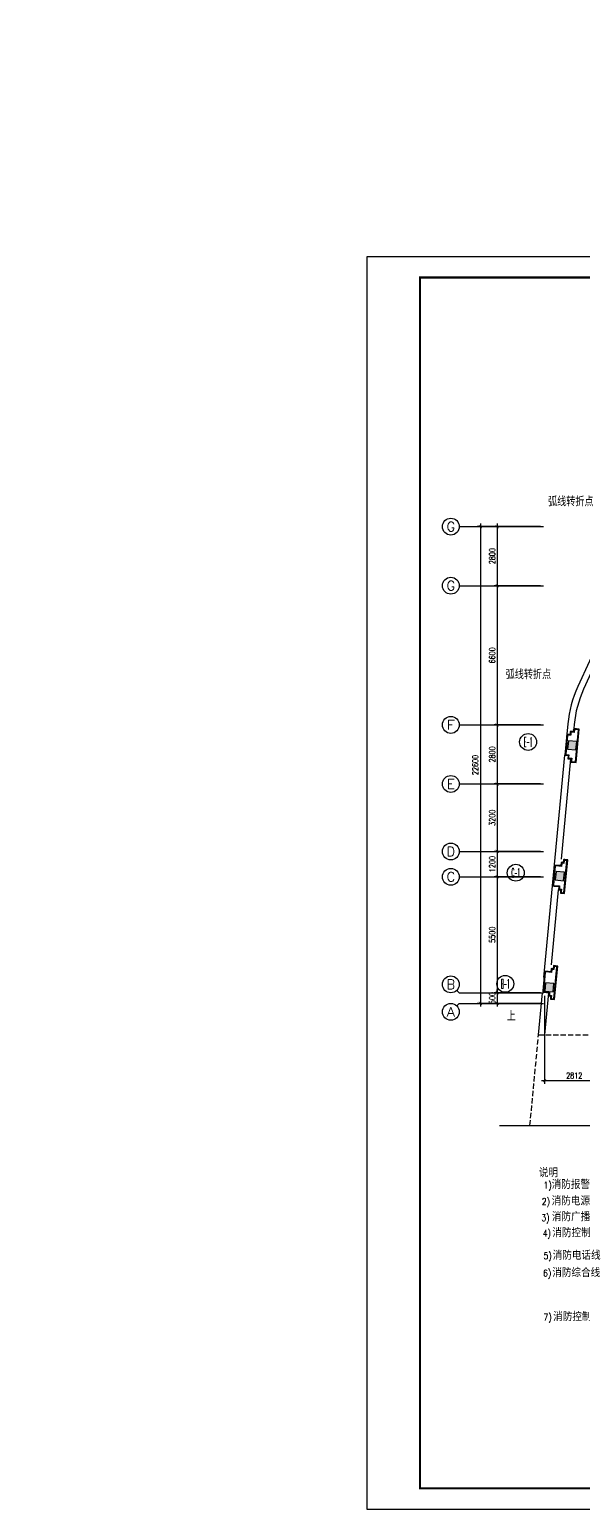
# Model space of a CAD drawing. Extents: x 0 to 121123, y -139549 to 0.
# Drawn here: x 0 to 26280, y -70155 to 0 of the extents above; entities that cross this region are included whole.
import ezdxf
from ezdxf.enums import TextEntityAlignment as Align

# ---------------------------------------------------------------- set-up
doc = ezdxf.new("R2010")
doc.units = 0
doc.header["$LTSCALE"] = 1000
doc.header["$MEASUREMENT"] = 0
for name, pattern in [('DASH', [0.35, 0.25, -0.1]), ('DASHDOT', [1, 0.5, -0.25, 0, -0.25]), ('DASHED', [0.75, 0.5, -0.25]), ('DASHED2', [0.375, 0.25, -0.125]), ('DIVIDE', [1.25, 0.5, -0.25, 0, -0.25, 0, -0.25]), ('DOTE', [2.42, 2, -0.2, 0.02, -0.2])]:
    doc.linetypes.add(name, pattern=pattern)
doc.layers.get('0').update_dxf_attribs({"linetype": 'CONTINUOUS'})
doc.layers.get('DEFPOINTS').update_dxf_attribs({"linetype": 'CONTINUOUS'})
for name, color, linetype in [('AXIS', 7, 'CONTINUOUS'), ('AXIS_TEXT', 7, 'CONTINUOUS'), ('DJ', 4, 'CONTINUOUS'), ('DJ1', 4, 'CONTINUOUS'), ('PUB_TITLE', 7, 'CONTINUOUS'), ('STAIR', 7, 'CONTINUOUS'), ('WALL', 7, 'CONTINUOUS'), ('XL3', 1, 'DIVIDE'), ('文字', 7, 'CONTINUOUS'), ('柱', 7, 'CONTINUOUS')]:
    doc.layers.add(name, color=color, linetype=linetype)
doc.styles.add('COMPLEX', font='COMPLEX.shx', dxfattribs={"width": 0.8})
doc.styles.add('DIM_FONT', font='romanc.shx', dxfattribs={"width": 0.8})
doc.styles.add('HTS', font='txt.shx', dxfattribs={"bigfont": 'HZTXT.SHX'})
doc.styles.add('HZ0', font='txt', dxfattribs={"width": 0.85, "bigfont": 'hztxt'})
doc.styles.add('HZTXT', font='txt.shx', dxfattribs={"width": 0.5, "bigfont": 'hztxt.shx'})
doc.styles.add('SMOOTHER', font='SIMPLEX', dxfattribs={"width": 0.75, "bigfont": 'CHINA.SHX'})
doc.styles.add('TITLE-M', font='romans', dxfattribs={"bigfont": 'CHINA.SHX'})
doc.dimstyles.new('S100', dxfattribs={"dimtxt": 280, "dimasz": 150, "dimexe": 150, "dimexo": 150, "dimgap": 100, "dimtad": 1, "dimdec": 0, "dimzin": 0, "dimdsep": 46, "dimtxsty": 'DIM_FONT', "dimblk": '_DIMX', "dimblk1": 'ARCHTICK', "dimblk2": 'ARCHTICK', "dimsah": 1, "dimcen": 0.09, "dimdle": 150, "dimclrt": 7, "dimadec": 0, "dimazin": 0, "dimtfac": 1, "dimtdec": 0, "dimtix": 1, "dimtmove": 2, "dimatfit": 3, "dimldrblk": 'ARCHTICK', "dimfxl": 0, "dimtolj": 1, "dimtzin": 0, "dimarcsym": 0})

# ---------------------------------------------------------------- blocks, each defined once
blk = doc.blocks.new('_ARCHTICK')
at = {"color": 0, "linetype": 'ByBlock', "const_width": 0.15}
blk.add_lwpolyline([(-0.5, -0.5), (0.5, 0.5)], dxfattribs=at)
blk = doc.blocks.new('*D12')
at = {"color": 0, "linetype": 'ByBlock'}
for p, q in [((21222, -30052), (21222, -52952)), ((24072, -30202), (21072, -30202)), ((24072, -52802), (21072, -52802))]:
    blk.add_line(p, q, dxfattribs=at)
at = {"layer": 'DEFPOINTS', "color": 0, "linetype": 'ByBlock'}
for p in [(24222, -30202), (21222, -52802), (24222, -52802)]:
    blk.add_point(p, dxfattribs=at)
at = {"color": 0, "linetype": 'ByBlock', "xscale": 150, "yscale": 150, "zscale": 150}
for p, rotation in [((21222, -30202), 90), ((21222, -52802), 270)]:
    blk.add_blockref('_ARCHTICK', p, dxfattribs=dict(at, rotation=rotation))
at = {"color": 7, "linetype": 'ByBlock', "insert": (20982, -41502), "char_height": 280, "attachment_point": 5, "rotation": 90, "style": 'DIM_FONT'}
blk.add_mtext('\\A1;22600', dxfattribs=at)
blk = doc.blocks.new('_DIMX')
blk.add_line((-150, 0), (150, 0))
at = {"const_width": 50}
blk.add_lwpolyline([(-70, -70), (70, 70)], dxfattribs=at)
blk = doc.blocks.new('*D13')
at = {"color": 0, "linetype": 'ByBlock'}
for p, q in [((24072, -46802), (21872, -46802)), ((22022, -46652), (22022, -52452)), ((24072, -52302), (21872, -52302))]:
    blk.add_line(p, q, dxfattribs=at)
at = {"layer": 'DEFPOINTS', "color": 0, "linetype": 'ByBlock'}
for p in [(24222, -46802), (22022, -52302), (24222, -52302)]:
    blk.add_point(p, dxfattribs=at)
at = {"color": 0, "linetype": 'ByBlock', "xscale": 150, "yscale": 150, "zscale": 150}
for p, rotation in [((22022, -46802), 90), ((22022, -52302), 270)]:
    blk.add_blockref('_ARCHTICK', p, dxfattribs=dict(at, rotation=rotation))
at = {"color": 7, "linetype": 'ByBlock', "insert": (21782, -49552), "char_height": 280, "attachment_point": 5, "rotation": 90, "style": 'DIM_FONT'}
blk.add_mtext('\\A1;5500', dxfattribs=at)
blk = doc.blocks.new('*D16')
at = {"color": 0, "linetype": 'ByBlock'}
for p, q in [((24072, -52302), (21872, -52302)), ((22022, -52302), (22022, -52152)), ((22022, -52302), (22022, -52802)), ((24072, -52802), (21872, -52802)), ((22022, -52802), (22022, -52952))]:
    blk.add_line(p, q, dxfattribs=at)
at = {"layer": 'DEFPOINTS', "color": 0, "linetype": 'ByBlock'}
for p in [(24222, -52302), (22022, -52802), (24222, -52802)]:
    blk.add_point(p, dxfattribs=at)
at = {"color": 0, "linetype": 'ByBlock', "xscale": 150, "yscale": 150, "zscale": 150}
for p, rotation in [((22022, -52302), 270), ((22022, -52802), 90)]:
    blk.add_blockref('_ARCHTICK', p, dxfattribs=dict(at, rotation=rotation))
at = {"color": 7, "linetype": 'ByBlock', "insert": (21782, -52552), "char_height": 280, "attachment_point": 5, "rotation": 90, "style": 'DIM_FONT'}
blk.add_mtext('\\A1;500', dxfattribs=at)
blk = doc.blocks.new('*D23')
at = {"color": 0, "linetype": 'ByBlock'}
for p, q in [((22022, -32852), (22022, -39752)), ((24072, -33002), (21872, -33002)), ((24072, -39602), (21872, -39602))]:
    blk.add_line(p, q, dxfattribs=at)
at = {"layer": 'DEFPOINTS', "color": 0, "linetype": 'ByBlock'}
for p in [(24222, -33002), (22022, -39602), (24222, -39602)]:
    blk.add_point(p, dxfattribs=at)
at = {"color": 0, "linetype": 'ByBlock', "xscale": 150, "yscale": 150, "zscale": 150}
for p, rotation in [((22022, -33002), 90), ((22022, -39602), 270)]:
    blk.add_blockref('_ARCHTICK', p, dxfattribs=dict(at, rotation=rotation))
at = {"color": 7, "linetype": 'ByBlock', "insert": (21782, -36302), "char_height": 280, "attachment_point": 5, "rotation": 90, "style": 'DIM_FONT'}
blk.add_mtext('\\A1;6600', dxfattribs=at)
blk = doc.blocks.new('*D24')
at = {"color": 0, "linetype": 'ByBlock'}
for p, q in [((22022, -45452), (22022, -46952)), ((24072, -45602), (21872, -45602)), ((24072, -46802), (21872, -46802))]:
    blk.add_line(p, q, dxfattribs=at)
at = {"layer": 'DEFPOINTS', "color": 0, "linetype": 'ByBlock'}
for p in [(24222, -45602), (22022, -46802), (24222, -46802)]:
    blk.add_point(p, dxfattribs=at)
at = {"color": 0, "linetype": 'ByBlock', "xscale": 150, "yscale": 150, "zscale": 150}
for p, rotation in [((22022, -45602), 90), ((22022, -46802), 270)]:
    blk.add_blockref('_ARCHTICK', p, dxfattribs=dict(at, rotation=rotation))
at = {"color": 7, "linetype": 'ByBlock', "insert": (21782, -46202), "char_height": 280, "attachment_point": 5, "rotation": 90, "style": 'DIM_FONT'}
blk.add_mtext('\\A1;1200', dxfattribs=at)
blk = doc.blocks.new('*D25')
at = {"color": 0, "linetype": 'ByBlock'}
for p, q in [((24072, -42402), (21872, -42402)), ((22022, -42252), (22022, -45752)), ((24072, -45602), (21872, -45602))]:
    blk.add_line(p, q, dxfattribs=at)
at = {"layer": 'DEFPOINTS', "color": 0, "linetype": 'ByBlock'}
for p in [(24222, -42402), (22022, -45602), (24222, -45602)]:
    blk.add_point(p, dxfattribs=at)
at = {"color": 0, "linetype": 'ByBlock', "xscale": 150, "yscale": 150, "zscale": 150}
for p, rotation in [((22022, -42402), 90), ((22022, -45602), 270)]:
    blk.add_blockref('_ARCHTICK', p, dxfattribs=dict(at, rotation=rotation))
at = {"color": 7, "linetype": 'ByBlock', "insert": (21782, -44002), "char_height": 280, "attachment_point": 5, "rotation": 90, "style": 'DIM_FONT'}
blk.add_mtext('\\A1;3200', dxfattribs=at)
blk = doc.blocks.new('*D26')
at = {"color": 0, "linetype": 'ByBlock'}
for p, q in [((24072, -39602), (21872, -39602)), ((22022, -39452), (22022, -42552)), ((24072, -42402), (21872, -42402))]:
    blk.add_line(p, q, dxfattribs=at)
at = {"layer": 'DEFPOINTS', "color": 0, "linetype": 'ByBlock'}
for p in [(24222, -39602), (22022, -42402), (24222, -42402)]:
    blk.add_point(p, dxfattribs=at)
at = {"color": 0, "linetype": 'ByBlock', "xscale": 150, "yscale": 150, "zscale": 150}
for p, rotation in [((22022, -39602), 90), ((22022, -42402), 270)]:
    blk.add_blockref('_ARCHTICK', p, dxfattribs=dict(at, rotation=rotation))
at = {"color": 7, "linetype": 'ByBlock', "insert": (21782, -41002), "char_height": 280, "attachment_point": 5, "rotation": 90, "style": 'DIM_FONT'}
blk.add_mtext('\\A1;2800', dxfattribs=at)
blk = doc.blocks.new('_AXISO')
blk.add_circle((0, 0), 0.5)
at = {"layer": 'AXIS_TEXT', "style": 'COMPLEX', "width": 1.041667}
blk.add_attdef('A', text='', height=0.56, dxfattribs=at).set_placement((-0.25, -0.28), (0.25, -0.28), align=Align.FIT)
blk = doc.blocks.new('_AXISO2')
blk.add_line((0.354, 0.146), (0.5, 0))
blk.add_circle((0, 0.5), 0.5)
at = {"layer": 'AXIS_TEXT', "style": 'COMPLEX', "width": 1.041667}
blk.add_attdef('A', text='', height=0.56, dxfattribs=at).set_placement((-0.25, 0.22), (0.25, 0.22), align=Align.FIT)
blk = doc.blocks.new('_AXISO1')
blk.add_line((0.354, -0.146), (0.5, 0))
blk.add_circle((0, -0.5), 0.5)
at = {"layer": 'AXIS_TEXT', "style": 'COMPLEX', "width": 1.041667}
blk.add_attdef('A', text='', height=0.56, dxfattribs=at).set_placement((-0.25, -0.78), (0.25, -0.78), align=Align.FIT)
blk = doc.blocks.new('*D40')
at = {"color": 0, "linetype": 'ByBlock'}
for p, q in [((22022, -30052), (22022, -33152)), ((22522, -30202), (21872, -30202)), ((22522, -33002), (21872, -33002))]:
    blk.add_line(p, q, dxfattribs=at)
at = {"layer": 'DEFPOINTS', "color": 0, "linetype": 'ByBlock'}
for p in [(22672, -30202), (22022, -33002), (22672, -33002)]:
    blk.add_point(p, dxfattribs=at)
at = {"color": 0, "linetype": 'ByBlock', "xscale": 150, "yscale": 150, "zscale": 150}
for p, rotation in [((22022, -30202), 90), ((22022, -33002), 270)]:
    blk.add_blockref('_ARCHTICK', p, dxfattribs=dict(at, rotation=rotation))
at = {"color": 7, "linetype": 'ByBlock', "insert": (21782, -31602), "char_height": 280, "attachment_point": 5, "rotation": 90, "style": 'DIM_FONT'}
blk.add_mtext('\\A1;2800', dxfattribs=at)
blk = doc.blocks.new('*D66')
at = {"color": 0, "linetype": 'ByBlock'}
for p, q in [((24269, -52452), (24269, -56618)), ((27081, -52457), (27081, -56618)), ((27231, -56468), (24119, -56468))]:
    blk.add_line(p, q, dxfattribs=at)
at = {"layer": 'DEFPOINTS', "color": 0, "linetype": 'ByBlock'}
for p in [(24269, -52302), (27081, -52307), (24269, -56468)]:
    blk.add_point(p, dxfattribs=at)
at = {"color": 0, "linetype": 'ByBlock', "xscale": 150, "yscale": 150, "zscale": 150, "rotation": 180}
blk.add_blockref('_ARCHTICK', (24269, -56468), dxfattribs=at)
at = {"color": 0, "linetype": 'ByBlock', "xscale": 150, "yscale": 150, "zscale": 150}
blk.add_blockref('_ARCHTICK', (27081, -56468), dxfattribs=at)
at = {"color": 7, "linetype": 'ByBlock', "insert": (25675, -56228), "char_height": 280, "attachment_point": 5, "style": 'DIM_FONT'}
blk.add_mtext('\\A1;2812', dxfattribs=at)
blk = doc.blocks.new('A4')
at = {"layer": 'DJ', "linetype": 'Continuous'}
blk.add_line((1349, -817), (1349, -1059), dxfattribs=at)
at = {"layer": 'DJ'}
for points in [[(1112, -674), (1112, -1263), (1620, -1263), (1620, -674)], [(1189, -762), (1189, -1180), (1542, -1180), (1542, -762)]]:
    blk.add_lwpolyline(points, close=True, dxfattribs=at)
at = {"layer": 'DJ', "linetype": 'Continuous', "const_width": 64.2}
blk.add_lwpolyline([(1317, -1059, 1), (1381, -1059, 1)], format="xyb", close=True, dxfattribs=at)
blk = doc.blocks.new('C1004')
at = {"layer": 'DJ1'}
blk.add_blockref('A4', (-831, 95), dxfattribs=at)
blk = doc.blocks.new('GD45')
for p, q in [((3.1, 0.2), (-2.9, 0.2)), ((3.1, 0), (-2.9, 0)), ((-1.6, 0), (-1.6, -2.2)), ((1.7, 0), (1.7, -2.2))]:
    blk.add_line(p, q)
for radius in [3, 2.8]:
    blk.add_arc((0.1, 0), radius, 0.0566, 179.9434)
blk = doc.blocks.new('A5')
at = {"layer": 'DJ'}
for p, q in [((464, -404), (464, -943)), ((1003, -404), (464, -404)), ((464, -943), (1003, -943)), ((1003, -943), (1003, -404))]:
    blk.add_line(p, q, dxfattribs=at)
at = {"layer": 'DJ', "const_width": 135}
blk.add_lwpolyline([(659, -662, 1), (794, -662, 1)], format="xyb", close=True, dxfattribs=at)
at = {"layer": 'DJ'}
blk.add_circle((724, -666), 135, dxfattribs=at)
blk = doc.blocks.new('C1005')
at = {"layer": 'DJ1'}
blk.add_blockref('A5', (-281, -105), dxfattribs=at)
blk = doc.blocks.new('D4')
at = {"layer": 'DJ1', "color": 4}
for p, q in [((18077, -4474), (20116, -4474)), ((26351, -4505), (28391, -4505)), ((18068, -5244), (20108, -5244)), ((26351, -5318), (28391, -5318)), ((18077, -6125), (20116, -6125)), ((26351, -6155), (28391, -6155)), ((18068, -6967), (20108, -6967)), ((26354, -6929), (28393, -6929)), ((18065, -7772), (20104, -7772)), ((26351, -7766), (28391, -7766)), ((18072, -8603), (20111, -8603)), ((26351, -8631), (28391, -8631)), ((18051, -9501), (20167, -9501)), ((26351, -9398), (28391, -9398)), ((18098, -10417), (20137, -10417)), ((26351, -10083), (28391, -10083)), ((17512, -11217), (17512, -11331)), ((17512, -11217), (17767, -11217)), ((17767, -11217), (17767, -11331)), ((17512, -11331), (17381, -11418)), ((17381, -11418), (17895, -11418)), ((17767, -11331), (17512, -11331)), ((17895, -11418), (17767, -11331)), ((18100, -11295), (20103, -11295)), ((17419, -12426), (17419, -12101)), ((17419, -12101), (17875, -12101)), ((17419, -12426), (17875, -12426)), ((17532, -12260), (17423, -12332)), ((17423, -12332), (17851, -12332)), ((17532, -12165), (17532, -12260)), ((17532, -12165), (17745, -12165)), ((17745, -12260), (17532, -12260)), ((17745, -12165), (17745, -12260)), ((17851, -12332), (17745, -12260)), ((17875, -12101), (17875, -12426)), ((18091, -12272), (20093, -12272)), ((17836, -13330), (17343, -13083)), ((17343, -13330), (17836, -13083)), ((17343, -13330), (17343, -13083)), ((17343, -13083), (17836, -13083)), ((17836, -13083), (17836, -13330)), ((18114, -13218), (20117, -13218)), ((17836, -13330), (17343, -13330)), ((18121, -14192), (20161, -14192)), ((18147, -15149), (20187, -15149)), ((18088, -16177), (20127, -16177)), ((18088, -17140), (20127, -17140))]:
    blk.add_line(p, q, dxfattribs=at)
at = {"layer": 'DJ1', "linetype": 'Continuous'}
for p, q in [((17665, -5997), (17665, -6150)), ((17582, -10531), (17721, -10267)), ((17707, -10281), (17623, -10350)), ((17721, -10267), (17707, -10392))]:
    blk.add_line(p, q, dxfattribs=at)
at = {"layer": 'DJ1'}
for p, q in [((26014, -7618), (25263, -7618)), ((25263, -7618), (25263, -8025)), ((26014, -8025), (26014, -7618)), ((25263, -8025), (26014, -8025)), ((25263, -8462), (25263, -8869)), ((26014, -8462), (25263, -8462)), ((25263, -8869), (26014, -8869)), ((26014, -8869), (26014, -8462)), ((25203, -9145), (25203, -9530)), ((26081, -9145), (25203, -9145)), ((25203, -9530), (26081, -9530)), ((26081, -9530), (26081, -9145)), ((25223, -9887), (25223, -10294)), ((26101, -9887), (25223, -9887)), ((25223, -10294), (26101, -10294)), ((26101, -10294), (26101, -9887)), ((17462, -14156), (17359, -14409)), ((17359, -14409), (17731, -14409)), ((17366, -14220), (17436, -14220)), ((17618, -14156), (17462, -14156)), ((17731, -14409), (17618, -14156)), ((17647, -14220), (17716, -14220))]:
    blk.add_line(p, q, dxfattribs=at)
at = {"layer": 'DJ1', "color": 1}
blk.add_line((25767, -11221), (28607, -11221), dxfattribs=at)
at = {"layer": 'DJ1', "color": 4, "linetype": 'DASHED2'}
blk.add_line((25780, -12129), (28719, -12129), dxfattribs=at)
at = {"layer": 'DJ1', "color": 1, "linetype": 'DASHED'}
blk.add_line((25780, -13161), (28719, -13161), dxfattribs=at)
at = {"layer": 'DJ1', "color": 1, "linetype": 'DIVIDE'}
blk.add_line((25834, -14070), (28772, -14070), dxfattribs=at)
at = {"layer": 'DJ1', "color": 1, "linetype": 'DASHDOT'}
blk.add_line((25834, -15108), (28772, -15108), dxfattribs=at)
at = {"layer": 'DJ1', "color": 4, "linetype": 'DOTE'}
blk.add_line((25829, -16065), (28768, -16065), dxfattribs=at)
at = {"layer": 'DJ1'}
for points in [[(17449, -4279), (17449, -4651), (17770, -4651), (17770, -4279)], [(25349, -4263), (25349, -4635), (25703, -4635), (25703, -4263)], [(17450, -5026), (17450, -5398), (17771, -5398), (17771, -5026)], [(17497, -5086), (17497, -5350), (17720, -5350), (17720, -5086)], [(25364, -5074), (25364, -5447), (25749, -5447), (25749, -5074)], [(17508, -5936), (17508, -6308), (17830, -6308), (17830, -5936)], [(25364, -5962), (25364, -6334), (25686, -6334), (25686, -5962)], [(25381, -6745), (25381, -7117), (25703, -7117), (25703, -6745)]]:
    blk.add_lwpolyline(points, close=True, dxfattribs=at)
at = {"layer": 'DJ1', "linetype": 'Continuous'}
for points in [[(17667, -4369), (17545, -4456), (17672, -4509), (17545, -4598)], [(17668, -5115), (17546, -5202), (17673, -5255), (17546, -5345)]]:
    blk.add_lwpolyline(points, dxfattribs=at)
at = {"layer": 'DJ1', "linetype": 'Continuous', "const_width": 40.6}
blk.add_lwpolyline([(17645, -6150, 1), (17685, -6150, 1)], format="xyb", close=True, dxfattribs=at)
at = {"layer": 'DJ1', "color": 4, "const_width": 94.5}
blk.add_lwpolyline([(17514, -15194, 1), (17608, -15194, 1)], format="xyb", close=True, dxfattribs=at)
at = {"layer": 'DJ1', "linetype": 'Continuous'}
for centre, radius in [((17643, -9545), 196), ((17674, -10398), 196), ((17471, -16306), 210), ((17471, -17190), 210)]:
    blk.add_circle(centre, radius, dxfattribs=at)
at = {"layer": 'DJ1', "color": 4}
blk.add_circle((17562, -15193), 189, dxfattribs=at)
at = {"layer": 'DJ1'}
for centre, radius, start, end in [((17541, -14140), 193, 335.38741, 204.61259), ((17435, -14226), 0, 270, 0)]:
    blk.add_arc(centre, radius, start, end, dxfattribs=at)
at = {"xscale": 0.63236187, "yscale": 0.63236187, "zscale": 0.63236187}
for name, p in [('C1004', (17323, -6394)), ('C1005', (17360, -7278))]:
    blk.add_blockref(name, p, dxfattribs=at)
at = {"layer": 'DJ1', "xscale": 68.185809828864, "yscale": 68.185809828864, "zscale": 68.185809828864}
blk.add_blockref('GD45', (17625, -8533), dxfattribs=at)
at = {"layer": 'DJ1', "color": 4, "style": 'HZ0'}
for s, height, p in [('说明', 379.4, (1947, -3744)), ('图例', 379.4, (17494, -3768)), ('消防报警线为                             ', 379.42, (2554, -4299)), ('智能式感烟探测器', 379.4, (20458, -4589)), ('消防电源线为                             ', 379.42, (2554, -5081)), ('监测模块(接探测器)', 379.4, (28667, -4681)), ('消防广播线为                                 ', 379.42, (2563, -5829)), ('普通式感烟探测器', 379.4, (20435, -5406)), ('监测模块(接破玻按钮)', 379.42, (28635, -5463)), ('消防控制线 : 每台消防风机为                               ', 379.42, (2586, -6587)), ('智能式感温探测器', 379.4, (20458, -6250)), ('监测模块', 379.4, (28667, -6331)), ('每台消防泵为                               ', 379.42, (4964, -7297)), ('普通式感温探测器', 379.4, (20435, -7047)), ('控制模块', 379.4, (28667, -7075)), ('消防电话线                               ', 379.42, (2603, -7660)), ('每台消防电话为                               ', 379.42, (5003, -8119)), ('破玻按钮,', 379.4, (20468, -7902)), ('装高       .', 379.4, (22232, -7882)), ('消防水泵控制柜', 379.4, (28667, -7940)), ('消防综合线                               ', 379.42, (2582, -8482)), ('警铃,', 379.4, (20459, -8693)), ('装高       .', 379.4, (21437, -8662)), ('消喷水泵控制柜', 379.4, (28667, -8723)), ('消防警铃线加                                 ', 379.42, (4973, -9056)), ('消防破玻按钮线为                             ', 379.42, (7385, -9040)), ('气体灭火控制箱', 379.4, (28667, -9441)), ('消防电话插孔为                               ', 379.42, (4931, -9786)), ('水流指示器', 379.4, (20473, -9610)), ('电梯控制柜', 379.4, (28667, -10208)), ('消防控制线为线槽明敷 ,其它各管线均为金属管明敷在天花内。                              ', 379.42, (2625, -10567)), ('微动开关', 379.4, (20496, -10510)), ('扬声器,装高为吊顶下.', 379.42, (20401, -11472)), ('消防报警线', 379.4, (28911, -11382)), ('消防电源线', 379.4, (28911, -12251)), ('壁装扬声器,装高为      .', 379.42, (20445, -12449)), ('接线箱,装高为         .', 379.42, (20377, -13334)), ('消防控制线', 379.4, (28948, -13306)), ('消防电话,', 379.4, (20443, -14308)), ('装高     .', 379.4, (22086, -14295)), ('消防电话线', 379.4, (28929, -14214)), ('消防电话插孔 ', 379.4, (20527, -15304)), ('装高      .', 379.4, (22770, -15290)), ('消防广播线', 379.4, (28929, -15253)), ('防火排烟阀', 379.4, (20443, -16350)), ('消防综合线', 379.4, (28892, -16257)), ('加压送风阀', 379.4, (20443, -17313))]:
    blk.add_text(s, height=height, dxfattribs=at).set_placement(p)
at = {"layer": 'DJ1', "color": 4, "style": 'HZ0', "width": 0.85}
for s, height, p in [('8)', 316.2, (17050, -3755)), ('1)', 316.2, (2165, -4283)), ('ZR-RVS-(2x1.5)MT20/WE', 316.18, (5231, -4282)), ('2)', 316.2, (2084, -5065)), ('ZR-BVV-(2x1.5)MT20/WE', 316.18, (5218, -5071)), ('3)', 316.2, (2066, -5831)), (' ZR-RVS-(2x2.5)MT20/WE.', 316.18, (5115, -5788)), ('4)', 316.2, (2128, -6566)), (' NH-KVV-(7x1.5)MR/WE', 316.18, (8131, -6582)), (' NH-KVV-(7x1.5)MR/WE', 316.18, (7686, -7292)), ('5)', 316.2, (2168, -7632)), (' ZR-RVVP-(2x1.5)MT20/WE', 316.18, (7820, -8044)), ('1.5M', 316.2, (23172, -7844)), ('6)', 316.2, (2147, -8454)), ('2.2M', 316.2, (22309, -8612)), ('ZR-BVV-(4x1.5)MT20/WE.', 316.18, (10182, -8993)), (' ZR-RVVP-(2x1.5)MT20/WE', 316.18, (7684, -9720)), ('7)', 316.2, (2168, -10546)), ('2.2M', 316.2, (23790, -12368)), ('H=1.5M', 316.2, (23047, -13259)), ('1.5M', 316.2, (22993, -14241)), ('1.5M', 316.2, (23487, -15237))]:
    blk.add_text(s, height=height, dxfattribs=at).set_placement(p)
at = {"layer": 'DJ1', "style": 'SMOOTHER'}
for s, height, width, p in [('M1', 212.7, 0.85, (25393, -4542)), ('M2', 212.7, 0.75, (25405, -5354)), ('M', 213, 0.85, (25471, -6241)), ('C', 213, 0.85, (25485, -7018))]:
    blk.add_text(s, height=height, dxfattribs=dict(at, width=width)).set_placement(p)
at = {"layer": 'DJ1', "width": 0.85}
for s, height, style, p in [(' XB', 209.2, 'TITLE-M', (25561, -7936)), (' PB', 209.2, 'TITLE-M', (25561, -8780)), ('F', 190, 'TITLE-M', (17667, -9666)), ('CO2', 209.2, 'TITLE-M', (25628, -9430)), ('DT', 209.2, 'HTS', (25669, -10167)), ('HF', 173.5, 'TITLE-M', (17502, -16393)), ('YF', 173.5, 'TITLE-M', (17502, -17278))]:
    blk.add_text(s, height=height, dxfattribs=dict(at, style=style)).set_placement(p, align=Align.CENTER)

msp = doc.modelspace()

# ---------------------------------------------------------------- hatches: boundary and pattern name
at = {"layer": '柱'}
h = msp.add_hatch(color=256, dxfattribs=at)
h.paths.add_polyline_path([(25529.1, -34111.2), (25927.3, -34148.8), (25964.9, -33750.6), (25566.7, -33713)])
h.paths.add_polyline_path([(24943.6, -40311.3), (25341.8, -40348.8), (25379.4, -39950.6), (24981.2, -39913)])
h.paths.add_polyline_path([(24445.9, -45581.4), (24844.2, -45619), (24881.7, -45220.8), (24483.5, -45183.2)])

# ---------------------------------------------------------------- linework, layer by layer
at = {"layer": 'AXIS'}
for p, q in [((20390.9, -23564), (24390.9, -23564)), ((20390.9, -26364), (24390.9, -26364)), ((20390.9, -32964.1), (24390.9, -32964.1)), ((20390.9, -35764.1), (24390.9, -35764.1)), ((20390.9, -38964.1), (24390.9, -38964.1)), ((20390.9, -40164.1), (24390.9, -40164.1)), ((20390.9, -45664.1), (24390.9, -45664.1)), ((20390.9, -46164.1), (24390.9, -46164.1))]:
    msp.add_line(p, q, dxfattribs=at)
at = {"layer": 'PUB_TITLE'}
msp.add_lwpolyline([(16022.7, -70154.7), (16022.7, -10754.7), (121122.7, -10754.7), (121122.7, -70154.7)], close=True, dxfattribs=at)
at = {"layer": 'PUB_TITLE', "const_width": 100}
msp.add_lwpolyline([(18522.7, -69154.7), (120122.7, -69154.7), (120122.7, -11754.7), (18522.7, -11754.7)], close=True, dxfattribs=at)
at = {"layer": 'STAIR'}
for p, q in [((24406.1, -44939), (25401.3, -34400.4)), ((25236.7, -39334.5), (25685.9, -34578)), ((24763.5, -44345.4), (25100.4, -40778)), ((24148.8, -47664.1), (24338, -45660)), ((24450.1, -47664.1), (24639.4, -45660))]:
    msp.add_line(p, q, dxfattribs=at)
for points in [[(27673, -27536.7), (26016.5, -31145.9, 0.0842481), (25542.1, -32913.7), (25495.7, -33404.9)], [(27883.1, -27798.2), (26289.1, -31271, 0.084248), (25840.7, -32941.8), (25822.6, -33134.4)]]:
    msp.add_lwpolyline(points, format="xyb", dxfattribs=at)
msp.add_lwpolyline([(22302.7, -51952.3), (32467, -51952.3), (32527, -52072.3), (32527, -51832.3), (32587, -51952.3), (42751.2, -51952.3)], dxfattribs=at)
at = {"layer": 'WALL'}
for p, q in [((25495.3, -33404.9), (25511.2, -33424)), ((25658.8, -33269.6), (25674.6, -33288.8)), ((25822.2, -33134.4), (25838, -33153.6)), ((25401.3, -34400.4), (25420.5, -34384.6)), ((25536.5, -34563.9), (25555.7, -34548)), ((25536.6, -34563.3), (25555.7, -34547.4)), ((25671.8, -34727.3), (25690.9, -34711.5)), ((24904.2, -39664.6), (24821.5, -40540.8)), ((24939, -39667.9), (24856.3, -40544)), ((24904.2, -39664.6), (24969.5, -39610.6)), ((25240, -39671.2), (24966.2, -39645.4)), ((25208.5, -39633.1), (24969.5, -39610.6)), ((25222.6, -39483.8), (25208.5, -39633.1)), ((25222.6, -39483.8), (25238.4, -39502.9)), ((25322.1, -39493.2), (25222.6, -39483.8)), ((25251.8, -39546.8), (25240, -39671.2)), ((25353.7, -39531.3), (25279, -39524.2)), ((25336.2, -39343.8), (25322.1, -39493.2)), ((25336.2, -39343.8), (25352.1, -39363)), ((25535.3, -39362.6), (25336.2, -39343.8)), ((25353.5, -40917.4), (25497.2, -39394.2)), ((25365.4, -39406.8), (25353.7, -39531.3)), ((25385, -40955.5), (25535.3, -39362.6)), ((25497.2, -39394.2), (25392.7, -39384.3)), ((24875.6, -40606.1), (24821.5, -40540.8)), ((24875.6, -40606.1), (25114.5, -40628.7)), ((24878.1, -40571.2), (25152.7, -40597.1)), ((25114.5, -40628.7), (25100.4, -40778)), ((25152.7, -40597.1), (25140.9, -40721.6)), ((25100.4, -40778), (25119.6, -40762.2)), ((25100.4, -40778), (25200, -40787.4)), ((25163.5, -40748.8), (25238.1, -40755.8)), ((25200, -40787.4), (25185.9, -40936.7)), ((25185.9, -40936.7), (25205.1, -40920.9)), ((25185.9, -40936.7), (25385, -40955.5)), ((25238.1, -40755.8), (25226.4, -40880.3)), ((25385, -40955.5), (25245.6, -40942.4)), ((25248.9, -40907.5), (25353.5, -40917.4)), ((24429, -44695.9), (24346.4, -45572)), ((24463.9, -44699.2), (24381.2, -45575.3)), ((24429, -44695.9), (24494.4, -44641.8)), ((24764.9, -44702.5), (24491.1, -44676.7)), ((24733.4, -44664.4), (24494.4, -44641.8)), ((24747.4, -44515), (24733.4, -44664.4)), ((24747.4, -44515), (24763.3, -44534.2)), ((24847, -44524.4), (24747.4, -44515)), ((24776.7, -44578.1), (24764.9, -44702.5)), ((24878.6, -44562.6), (24803.9, -44555.5)), ((24861.1, -44375.1), (24847, -44524.4)), ((24861.1, -44375.1), (24876.9, -44394.2)), ((25060.2, -44393.9), (24861.1, -44375.1)), ((24878.4, -45948.7), (25022.1, -44425.4)), ((24890.3, -44438.1), (24878.6, -44562.6)), ((24909.9, -45986.8), (25060.2, -44393.9)), ((25022.1, -44425.4), (24917.5, -44415.6)), ((24400.5, -45637.4), (24346.4, -45572)), ((24400.5, -45637.4), (24639.4, -45659.9)), ((24403, -45602.5), (24677.6, -45628.4)), ((24639.4, -45659.9), (24625.3, -45809.3)), ((24625.3, -45809.3), (24644.5, -45793.4)), ((24625.3, -45809.3), (24724.9, -45818.7)), ((24677.6, -45628.4), (24665.8, -45752.8)), ((24688.4, -45780.1), (24763, -45787.1)), ((24724.9, -45818.7), (24710.8, -45968)), ((24710.8, -45968), (24729.9, -45952.2)), ((24710.8, -45968), (24909.9, -45986.8)), ((24763, -45787.1), (24751.3, -45911.6)), ((24909.9, -45986.8), (24770.5, -45973.7)), ((24773.8, -45938.8), (24878.4, -45948.7))]:
    msp.add_line(p, q, dxfattribs=at)
at = {"layer": 'WALL', "linetype": 'DASH'}
for p, q in [((23743.8, -51952.3), (24148.8, -47664.1)), ((24148.8, -47664.1), (42127, -47664.1))]:
    msp.add_line(p, q, dxfattribs=at)
at = {"layer": 'WALL'}
msp.add_lwpolyline([(25401.3, -34400.4), (25550.6, -34414.6), (25536.5, -34563.9), (25685.9, -34578), (25671.8, -34727.3), (25930.6, -34751.8), (26081, -33158.9), (25822.2, -33134.4), (25808.1, -33283.7), (25658.8, -33269.6), (25644.7, -33419), (25495.3, -33404.9)], close=True, dxfattribs=at)
msp.add_lwpolyline([(25441.8, -34344, 0.4054586), (25463.6, -34371.2), (25588.8, -34383), (25577, -34507.4, 0.4142136), (25599.6, -34534.7), (25724, -34546.4), (25712.3, -34670.9, 0.4142136), (25734.8, -34698.1), (25899.1, -34713.6), (26042.9, -33190.4), (25878.6, -33174.9, 0.4142136), (25851.4, -33197.4), (25839.6, -33321.9), (25715.2, -33310.1, 0.4142136), (25688, -33332.7), (25676.2, -33457.1), (25551.8, -33445.4, 0.4142136), (25524.5, -33467.9)], format="xyb", close=True, dxfattribs=at)
for points in [[(25489.7, -33464.6, -0.4142136), (25555.1, -33410.5)], [(25653.1, -33329.4, -0.4142136), (25718.5, -33275.3)], [(25816.6, -33194.1, -0.4142136), (25881.9, -33140.1)], [(25406.9, -34340.7, 0.4142136), (25461, -34406.1)], [(25542.2, -34504.2, 0.4142136), (25596.3, -34569.5)], [(25677.4, -34667.6, 0.4142136), (25731.5, -34733)]]:
    msp.add_lwpolyline(points, format="xyb", dxfattribs=at)
for centre, radius, start, end in [((24963.9, -39670.3), 25, 84.61, 174.61), ((25276.7, -39549.1), 60, 84.61, 174.61), ((25276.7, -39549.1), 25, 84.61, 174.61), ((25390.3, -39409.2), 60, 84.61, 174.61), ((25390.3, -39409.2), 25, 84.61, 174.61), ((24881.2, -40546.4), 25, 174.61, 262.892077), ((25165.8, -40723.9), 60, 174.61, 264.61), ((25165.8, -40723.9), 25, 174.61, 264.61), ((25251.3, -40882.6), 60, 174.61, 264.61), ((25251.3, -40882.6), 25, 174.61, 264.61), ((24488.8, -44701.6), 25, 84.61, 174.61), ((24801.5, -44580.4), 60, 84.61, 174.61), ((24801.5, -44580.4), 25, 84.61, 174.61), ((24915.2, -44440.5), 60, 84.61, 174.61), ((24915.2, -44440.5), 25, 84.61, 174.61), ((24406.1, -45577.7), 25, 174.61, 262.892077), ((24690.7, -45755.2), 60, 174.61, 264.61), ((24690.7, -45755.2), 25, 174.61, 264.61), ((24776.2, -45913.9), 60, 174.61, 264.61), ((24776.2, -45913.9), 25, 174.61, 264.61)]:
    msp.add_arc(centre, radius, start, end, dxfattribs=at)
at = {"layer": '柱'}
for points in [[(25529.1, -34111.2), (25927.3, -34148.8), (25964.9, -33750.6), (25566.7, -33713)], [(24943.6, -40311.3), (25341.8, -40348.8), (25379.4, -39950.6), (24981.2, -39913)], [(24445.9, -45581.4), (24844.2, -45619), (24881.7, -45220.8), (24483.5, -45183.2)]]:
    msp.add_lwpolyline(points, close=True, dxfattribs=at)

# ---------------------------------------------------------------- block references
at = {"layer": 'AXIS', "xscale": 800, "yscale": 800, "zscale": 800}
for name, p, values in [('_AXISO', (19990.9, -23563), {'A': 'G'}), ('_AXISO', (19990.9, -26363), {'A': 'G'}), ('_AXISO1', (19990.9, -46164.1), {'A': 'A'})]:
    msp.add_blockref(name, p, dxfattribs=at).add_auto_attribs(values)
at = {"layer": 'AXIS'}
ref = msp.add_blockref('_AXISO', (19990.9, -32964.1), dxfattribs=dict(at, xscale=800, yscale=800, zscale=800))
ref.add_attrib('A', 'F', dxfattribs={"layer": 'AXIS_TEXT', "height": 448, "style": 'COMPLEX', "width": 1.171875}).set_placement((19790.9, -33188.1), (20190.9, -33188.1), align=Align.FIT)
ref = msp.add_blockref('_AXISO', (23654.3, -33772.5), dxfattribs=dict(at, xscale=800, yscale=800, zscale=800))
ref.add_attrib('A', 'E-1', dxfattribs={"layer": 'AXIS_TEXT', "height": 448, "style": 'COMPLEX', "width": 0.334821}).set_placement((23454.3, -33996.5), (23854.3, -33996.5), align=Align.FIT)
ref = msp.add_blockref('_AXISO', (19990.9, -35764.1), dxfattribs=dict(at, xscale=800, yscale=800, zscale=800))
ref.add_attrib('A', 'E', dxfattribs={"layer": 'AXIS_TEXT', "height": 448, "style": 'COMPLEX', "width": 1.171875}).set_placement((19790.9, -35988.1), (20190.9, -35988.1), align=Align.FIT)
ref = msp.add_blockref('_AXISO', (19990.9, -38964.1), dxfattribs=dict(at, xscale=800, yscale=800, zscale=800))
ref.add_attrib('A', 'D', dxfattribs={"layer": 'AXIS_TEXT', "height": 448, "style": 'COMPLEX', "width": 1.102941}).set_placement((19790.9, -39188.1), (20190.9, -39188.1), align=Align.FIT)
ref = msp.add_blockref('_AXISO', (19990.9, -40164.1), dxfattribs=dict(at, xscale=800, yscale=800, zscale=800))
ref.add_attrib('A', 'C', dxfattribs={"layer": 'AXIS_TEXT', "height": 448, "style": 'COMPLEX', "width": 1.25}).set_placement((19790.9, -40388.1), (20190.9, -40388.1), align=Align.FIT)
ref = msp.add_blockref('_AXISO', (23069, -39971.1), dxfattribs=dict(at, xscale=800, yscale=800, zscale=800))
ref.add_attrib('A', 'C-1', dxfattribs={"layer": 'AXIS_TEXT', "height": 448, "style": 'COMPLEX', "width": 0.334821}).set_placement((22869, -40195.1), (23269, -40195.1), align=Align.FIT)
ref = msp.add_blockref('_AXISO2', (19990.9, -45664.1), dxfattribs=dict(at, xscale=800, yscale=800, zscale=800))
ref.add_attrib('A', 'B', dxfattribs={"layer": 'AXIS_TEXT', "height": 448, "style": 'COMPLEX', "width": 1.102941}).set_placement((19790.9, -45488.1), (20190.9, -45488.1), align=Align.FIT)
ref = msp.add_blockref('_AXISO', (22571.3, -45241.3), dxfattribs=dict(at, xscale=800, yscale=800, zscale=800))
ref.add_attrib('A', 'B-1', dxfattribs={"layer": 'AXIS_TEXT', "height": 448, "style": 'COMPLEX', "width": 0.328947}).set_placement((22371.3, -45465.3), (22771.3, -45465.3), align=Align.FIT)
at = {"layer": 'XL3'}
msp.add_blockref('D4', (22218.8, -50656.8), dxfattribs=at)

# ---------------------------------------------------------------- texts
at = {"layer": '文字', "style": 'HZTXT', "width": 0.8}
for s, p in [('弧线转折点', (24601.3, -22592.7)), ('弧线转折点', (22589.8, -30791.6)), ('上', (22644.1, -46987))]:
    msp.add_text(s, height=400, dxfattribs=at).set_placement(p)

# ---------------------------------------------------------------- dimensions: what is measured, and where the dimension line sits
at = {"layer": 'AXIS'}
dim = msp.add_aligned_dim(p1=(24390.9, -23564), p2=(24390.9, -46164.1), distance=-3000, dimstyle='S100', dxfattribs=at)
dim.commit()
dim.dimension.update_dxf_attribs({"geometry": '*D12', "text_midpoint": (21150.9, -34864), "insert": (168.7, 6638.1)})
for base, p1, p2, picture, middle in [((22190.9, -26364), (22840.9, -23564), (22840.9, -26364), '*D40', (21950.9, -24964)), ((22190.9, -32964.1), (24390.9, -26364), (24390.9, -32964.1), '*D23', (21950.9, -29664)), ((22190.9, -35764.1), (24390.9, -32964.1), (24390.9, -35764.1), '*D26', (21950.9, -34364.1)), ((22190.9, -38964.1), (24390.9, -35764.1), (24390.9, -38964.1), '*D25', (21950.9, -37364.1)), ((22190.9, -40164.1), (24390.9, -38964.1), (24390.9, -40164.1), '*D24', (21950.9, -39564.1)), ((22190.9, -45664.1), (24390.9, -40164.1), (24390.9, -45664.1), '*D13', (21950.9, -42914.1)), ((22190.9, -46164.1), (24390.9, -45664.1), (24390.9, -46164.1), '*D16', (21950.9, -45914.1))]:
    dim = msp.add_linear_dim(base=base, p1=p1, p2=p2, angle=90, dimstyle='S100', dxfattribs=at)
    dim.commit()
    dim.dimension.update_dxf_attribs({"geometry": picture, "text_midpoint": middle, "insert": (168.7, 6638.1)})
dim = msp.add_linear_dim(base=(24438.1, -49829.6), p1=(27250.1, -45668.5), p2=(24438.1, -45664.1), dimstyle='S100', dxfattribs=at)
dim.commit()
dim.dimension.update_dxf_attribs({"geometry": '*D66', "text_midpoint": (25844.1, -49589.6), "insert": (168.7, 6638.1)})

doc.saveas('drawing.dxf')
